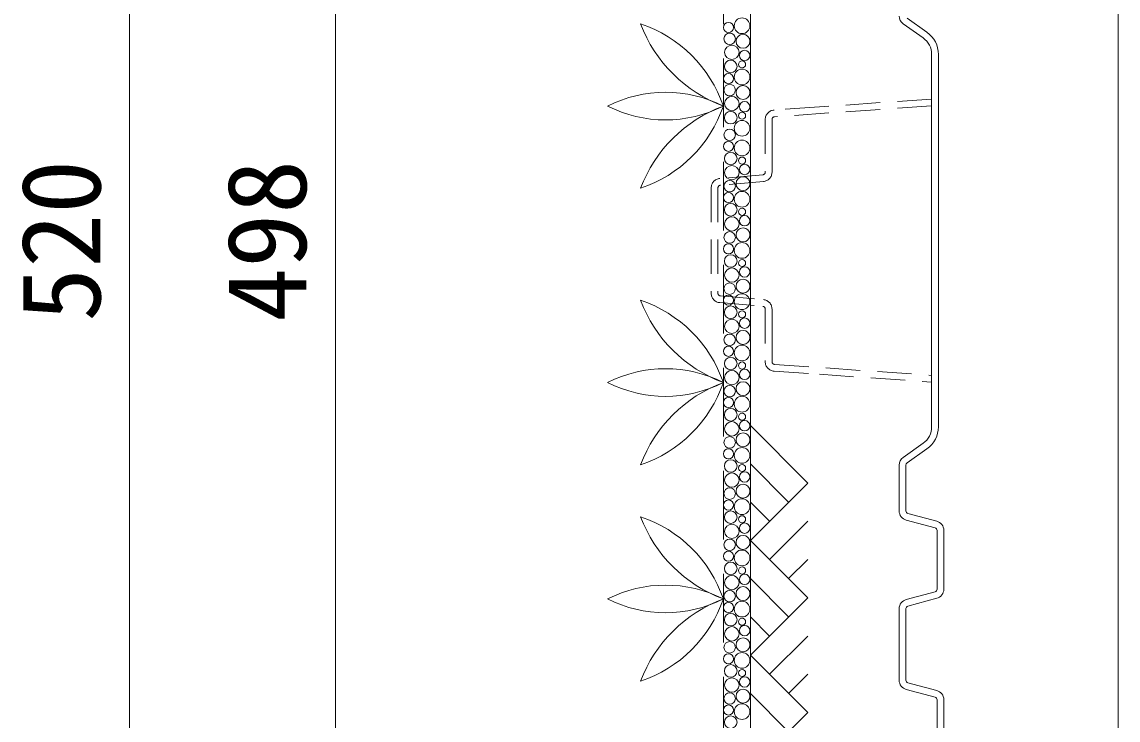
# Model space of a CAD drawing. Units: millimetres, scale not verified. Extents: x -3947 to 3947, y -2774 to 2774.
# Drawn here: x -371.3 to 33.9, y -161.8 to 96.3 of the extents above; entities that cross this region are included whole.
import ezdxf
from ezdxf.enums import TextEntityAlignment as Align

# ---------------------------------------------------------------- set-up
doc = ezdxf.new("R2010")
doc.units = ezdxf.units.MM
doc.header["$LTSCALE"] = 2
doc.header["$PDMODE"] = 32
doc.header["$PDSIZE"] = 0.4
doc.linetypes.add('USER1', pattern=[19.05, 12.7, -6.35])
doc.linetypes.add('USER2', pattern=[9.525, 6.35, -3.175])
for name, color, linetype, lineweight in [('0-0_0', 7, 'Continuous', 20), ('0-4_sunpo', 7, 'Continuous', 20), ('0-5_ecom', 7, 'Continuous', 20), ('0-6_KANAMONO', 4, 'Continuous', 18), ('0-8_GREEN', 7, 'Continuous', 20)]:
    doc.layers.add(name, color=color, linetype=linetype, lineweight=lineweight)
doc.layers.add('0-2_DEFPOINTS', color=7, linetype='Continuous')
doc.styles.add('ＭＳ ゴシック', font='')
doc.styles.get('ＭＳ ゴシック').set_extended_font_data('MS Gothic')

# ---------------------------------------------------------------- blocks, each defined once
blk = doc.blocks.new('_Dot')
at = {"layer": '0-0_0'}
for p, q in [((-0.5, 0), (-1, 0)), ((0.25, 0), (-0.25, 0))]:
    blk.add_line(p, q, dxfattribs=at)
blk.add_circle((0, 0), 0.25, dxfattribs=at)
blk = doc.blocks.new('D13')
at = {"layer": '0-2_DEFPOINTS'}
for p in [(3864.72, 3228.725), (4090.911, 3228.725), (4090.911, 2708.725)]:
    blk.add_point(p, dxfattribs=at)
at = {"layer": '0-4_sunpo'}
for p, q in [((4070.911, 3228.725), (3864.72, 3228.725)), ((3864.72, 2724.725), (3864.72, 3212.725)), ((4070.911, 2708.725), (3864.72, 2708.725))]:
    blk.add_line(p, q, dxfattribs=at)
at = {"layer": '0-4_sunpo', "xscale": 16, "yscale": 16}
for p, rotation in [((3864.72, 3228.725), 90), ((3864.72, 2708.725), 270)]:
    blk.add_blockref('_Dot', p, dxfattribs=dict(at, rotation=rotation))
at = {"layer": '0-4_sunpo', "style": 'ＭＳ ゴシック'}
blk.add_text('520', height=29.33, rotation=90, dxfattribs=at).set_placement((3862.72, 2938.725), align=Align.BOTTOM_LEFT)
blk = doc.blocks.new('D15')
at = {"layer": '0-2_DEFPOINTS'}
for p in [(3940.801, 3217.725), (4079.711, 3217.725), (4079.711, 2719.725)]:
    blk.add_point(p, dxfattribs=at)
at = {"layer": '0-4_sunpo'}
for p, q in [((4059.711, 3217.725), (3940.801, 3217.725)), ((3940.801, 2735.725), (3940.801, 3201.725)), ((4059.711, 2719.725), (3940.801, 2719.725))]:
    blk.add_line(p, q, dxfattribs=at)
at = {"layer": '0-4_sunpo', "xscale": 16, "yscale": 16}
for p, rotation in [((3940.801, 3217.725), 90), ((3940.801, 2719.725), 270)]:
    blk.add_blockref('_Dot', p, dxfattribs=dict(at, rotation=rotation))
at = {"layer": '0-4_sunpo', "style": 'ＭＳ ゴシック'}
blk.add_text('498', height=29.33, rotation=90, dxfattribs=at).set_placement((3938.801, 2938.725), align=Align.BOTTOM_LEFT)

msp = doc.modelspace()

# ---------------------------------------------------------------- linework, layer by layer
at = {"layer": '0-5_ecom', "color": 3, "linetype": 'USER1', "lineweight": 18}
msp.add_line((-111.99, 235.168), (-111.99, -230.512), dxfattribs=at)
at = {"layer": '0-5_ecom'}
for p, q in [((-101.99, 234.994), (-101.99, -226.938)), ((-44.068, 97.698), (-36.71, 92.486)), ((-38.155, 90.446), (-45.513, 95.658)), ((-34.99, -53.332), (-34.99, 84.326)), ((-32.49, 84.326), (-32.49, -53.332)), ((-101.99, -52.912), (-80.777, -74.125)), ((-45.513, -64.664), (-38.155, -59.452)), ((-36.71, -61.492), (-44.068, -66.704)), ((-101.99, -67.054), (-87.848, -81.196)), ((-46.99, -84.436), (-46.99, -67.52)), ((-44.49, -67.52), (-44.49, -84.436)), ((-101.99, -95.338), (-80.777, -74.125)), ((-101.99, -81.196), (-94.919, -88.267)), ((-94.919, -102.409), (-80.777, -88.267)), ((-33.731, -90.674), (-44.396, -87.817)), ((-43.749, -85.402), (-33.084, -88.259)), ((-32.99, -113.366), (-32.99, -91.64)), ((-30.49, -91.64), (-30.49, -113.366)), ((-101.99, -95.338), (-80.777, -116.552)), ((-87.848, -109.48), (-80.777, -102.409)), ((-101.99, -109.481), (-87.848, -123.623)), ((-101.99, -137.765), (-80.777, -116.552)), ((-44.396, -117.19), (-33.731, -114.332)), ((-33.084, -116.747), (-43.749, -119.605)), ((-46.99, -147.036), (-46.99, -120.571)), ((-44.49, -120.571), (-44.49, -147.036)), ((-101.99, -123.623), (-94.919, -130.694)), ((-94.919, -144.836), (-80.777, -130.694)), ((-101.99, -137.765), (-80.777, -158.978)), ((-87.848, -151.907), (-80.777, -144.836)), ((-43.749, -148.002), (-33.084, -150.859)), ((-101.99, -151.907), (-87.848, -166.049)), ((-33.731, -153.274), (-44.396, -150.417)), ((-32.99, -203.366), (-32.99, -154.24)), ((-30.49, -154.24), (-30.49, -203.366)), ((-101.99, -180.191), (-80.777, -158.978))]:
    msp.add_line(p, q, dxfattribs=at)
at = {"layer": '0-5_ecom', "linetype": 'USER2'}
for p, q in [((-34.99, 65.322), (-93.06, 61.261)), ((-96.49, 60.264), (-96.49, 40.811)), ((-97.404, 39.814), (-113.291, 38.443)), ((-97.189, 37.324), (-113.076, 35.953)), ((-116.49, 34.956), (-116.49, -3.963)), ((-113.99, 34.956), (-113.99, -3.963)), ((-113.291, -7.45), (-97.404, -8.821)), ((-113.076, -4.959), (-97.189, -6.33)), ((-96.49, -9.817), (-96.49, -29.27)), ((-93.06, -30.268), (-34.99, -34.328))]:
    msp.add_line(p, q, dxfattribs=at)
for points in [[(-34.99, 67.828), (-76.49, 64.926), (-93.234, 63.755)], [(-93.99, 60.264), (-93.99, 49.244), (-93.99, 40.811)], [(-93.99, -9.817), (-93.99, -18.251), (-93.99, -29.27)], [(-93.234, -32.762), (-76.49, -33.933), (-34.99, -36.835)]]:
    msp.add_lwpolyline(points, dxfattribs=at)
at = {"layer": '0-5_ecom'}
for centre, radius in [((-105.076, 94.91), 2.903), ((-110.098, 94.309), 1.865), ((-109.659, 90.09), 2.127), ((-104.716, 89.175), 2.579), ((-108.847, 85.094), 2.658), ((-104.115, 83.922), 1.925), ((-109.258, 79.871), 2.322), ((-105.058, 80.631), 1.311), ((-110.098, 75.367), 1.865), ((-105.076, 75.968), 2.903), ((-109.659, 71.147), 2.127), ((-104.716, 70.232), 2.579), ((-108.847, 66.152), 2.658), ((-104.115, 64.979), 1.925), ((-109.258, 60.929), 2.322), ((-105.058, 61.689), 1.311), ((-105.076, 57.025), 2.903), ((-109.659, 54.56), 2.127), ((-110.098, 50.341), 1.865), ((-105.076, 49.739), 2.903), ((-109.258, 45.836), 2.322), ((-105.058, 45.076), 1.311), ((-108.847, 40.613), 2.658), ((-104.115, 41.785), 1.925), ((-109.659, 35.617), 2.127), ((-104.716, 36.533), 2.579), ((-110.098, 31.398), 1.865), ((-105.076, 30.797), 2.903), ((-109.258, 26.893), 2.322), ((-108.847, 21.67), 2.658), ((-105.058, 26.133), 1.311), ((-104.115, 22.842), 1.925), ((-109.659, 16.674), 2.127), ((-104.716, 17.59), 2.579), ((-110.098, 12.455), 1.865), ((-105.076, 11.854), 2.903), ((-109.258, 7.95), 2.322), ((-105.058, 7.19), 1.311), ((-108.847, 2.727), 2.658), ((-104.115, 3.9), 1.925), ((-104.716, -1.353), 2.579), ((-109.659, -2.268), 2.127), ((-110.098, -6.488), 1.865), ((-105.076, -7.089), 2.903), ((-109.258, -10.992), 2.322), ((-105.058, -11.752), 1.311), ((-108.847, -16.216), 2.658), ((-104.115, -15.043), 1.925), ((-109.659, -21.211), 2.127), ((-104.716, -20.296), 2.579), ((-110.098, -25.43), 1.865), ((-105.076, -26.032), 2.903), ((-109.258, -29.935), 2.322), ((-105.058, -30.695), 1.311), ((-104.115, -33.986), 1.925), ((-108.847, -35.158), 2.658), ((-109.659, -40.154), 2.127), ((-104.716, -39.238), 2.579), ((-110.098, -44.373), 1.865), ((-105.076, -44.974), 2.903), ((-109.258, -48.878), 2.322), ((-105.058, -49.638), 1.311), ((-108.847, -54.101), 2.658), ((-104.115, -52.929), 1.925), ((-104.716, -58.181), 2.579), ((-109.659, -59.097), 2.127), ((-110.098, -63.316), 1.865), ((-105.076, -63.917), 2.903), ((-109.258, -67.821), 2.322), ((-105.058, -68.581), 1.311), ((-108.847, -73.044), 2.658), ((-104.115, -71.871), 1.925), ((-109.659, -78.039), 2.127), ((-104.716, -77.124), 2.579), ((-110.098, -82.259), 1.865), ((-105.076, -82.86), 2.903), ((-109.258, -86.763), 2.322), ((-105.058, -87.523), 1.311), ((-104.115, -90.814), 1.925), ((-108.847, -91.987), 2.658), ((-109.659, -96.982), 2.127), ((-104.716, -96.067), 2.579), ((-110.098, -101.201), 1.865), ((-105.076, -101.803), 2.903), ((-109.258, -105.706), 2.322), ((-105.058, -106.466), 1.311), ((-108.847, -110.929), 2.658), ((-104.115, -109.757), 1.925), ((-104.716, -115.009), 2.579), ((-109.659, -115.925), 2.127), ((-110.098, -120.144), 1.865), ((-105.076, -120.745), 2.903), ((-109.258, -124.649), 2.322), ((-105.058, -125.409), 1.311), ((-108.847, -129.872), 2.658), ((-104.115, -128.7), 1.925), ((-109.659, -134.868), 2.127), ((-104.716, -133.952), 2.579), ((-110.098, -139.087), 1.865), ((-105.076, -139.688), 2.903), ((-109.258, -143.592), 2.322), ((-105.058, -144.352), 1.311), ((-104.115, -147.642), 1.925), ((-108.847, -148.815), 2.658), ((-109.659, -153.811), 2.127), ((-104.716, -152.895), 2.579), ((-110.098, -158.03), 1.865), ((-105.076, -158.631), 2.903), ((-109.258, -162.534), 2.322)]:
    msp.add_circle(centre, radius, dxfattribs=at)
for centre, radius, start, end in [((-43.49, 98.514), 3.5, 180, 234.68874), ((-42.49, 84.326), 7.5, 360, 54.68874), ((-42.49, 84.326), 10, 0, 54.68879), ((-42.49, -53.332), 7.5, 305.31126, 0), ((-42.49, -53.332), 10, 305.31121, 0), ((-43.49, -67.52), 3.5, 125.31126, 180), ((-43.49, -67.52), 1, 125.31121, 180), ((-43.49, -84.436), 3.5, 180, 254.99996), ((-43.49, -84.436), 1, 180, 255.00003), ((-33.99, -91.64), 3.5, 360, 75.00003), ((-33.99, -91.64), 1, 0, 74.99996), ((-33.99, -113.366), 1, 285.00004, 360), ((-33.99, -113.366), 3.5, 284.99997, 0), ((-43.49, -120.571), 3.5, 105.00004, 180), ((-43.49, -120.571), 1, 104.99997, 180), ((-43.49, -147.036), 3.5, 180, 254.99996), ((-43.49, -147.036), 1, 180, 255.00003), ((-33.99, -154.24), 1, 0, 74.99996), ((-33.99, -154.24), 3.5, 360, 75.00003)]:
    msp.add_arc(centre, radius, start, end, dxfattribs=at)
at = {"layer": '0-5_ecom', "linetype": 'USER2'}
for centre, radius, start, end in [((-92.99, 60.264), 3.5, 94.00001, 180), ((-92.99, 60.264), 1, 94, 180), ((-97.49, 40.811), 1, 274.93185, 0), ((-97.49, 40.811), 3.5, 274.93181, 360), ((-112.99, 34.956), 3.5, 94.93185, 180), ((-112.99, 34.956), 1, 94.93181, 180), ((-112.99, -3.963), 3.5, 180, 265.06815), ((-112.99, -3.963), 1, 180, 265.06819), ((-97.49, -9.817), 3.5, 360, 85.06819), ((-97.49, -9.817), 1, 360, 85.06815), ((-92.99, -29.27), 3.5, 180, 265.99999), ((-92.99, -29.27), 1, 180, 266)]:
    msp.add_arc(centre, radius, start, end, dxfattribs=at)
at = {"layer": '0-6_KANAMONO'}
msp.add_line((33.936, -444.503), (33.936, 2035.497), dxfattribs=at)
at = {"layer": '0-8_GREEN'}
for centre, radius, start, end in [((-94.014, 113.918), 51.907, 200.6415, 249.73837), ((-158.03, 49.475), 48.659, 18.88305, 71.49791), ((-133.383, 23.008), 47.326, 63.12599, 116.87171), ((-133.383, 107.438), 47.326, 243.12829, 296.87401), ((-94.014, 16.528), 51.907, 110.26163, 159.3585), ((-158.03, 80.971), 48.659, 288.50209, 341.11695), ((-94.014, 11.715), 51.907, 200.6415, 249.73837), ((-158.03, -52.728), 48.659, 18.88305, 71.49791), ((-133.383, -79.195), 47.326, 63.12599, 116.87171), ((-133.383, 5.235), 47.326, 243.12829, 296.87401), ((-94.014, -85.675), 51.907, 110.26163, 159.3585), ((-158.03, -21.232), 48.659, 288.50209, 341.11695), ((-94.014, -68.285), 51.907, 200.6415, 249.73837), ((-158.03, -132.728), 48.659, 18.88305, 71.49791), ((-133.383, -159.195), 47.326, 63.12599, 116.87171), ((-133.383, -74.765), 47.326, 243.12829, 296.87401), ((-94.014, -165.675), 51.907, 110.26163, 159.3585), ((-158.03, -101.232), 48.659, 288.50209, 341.11695)]:
    msp.add_arc(centre, radius, start, end, dxfattribs=at)

# ---------------------------------------------------------------- block references
at = {"layer": '0-4_sunpo'}
for name in ['D13', 'D15']:
    msp.add_blockref(name, (-4196.2, -2953.229), dxfattribs=at)

doc.saveas('drawing.dxf')
